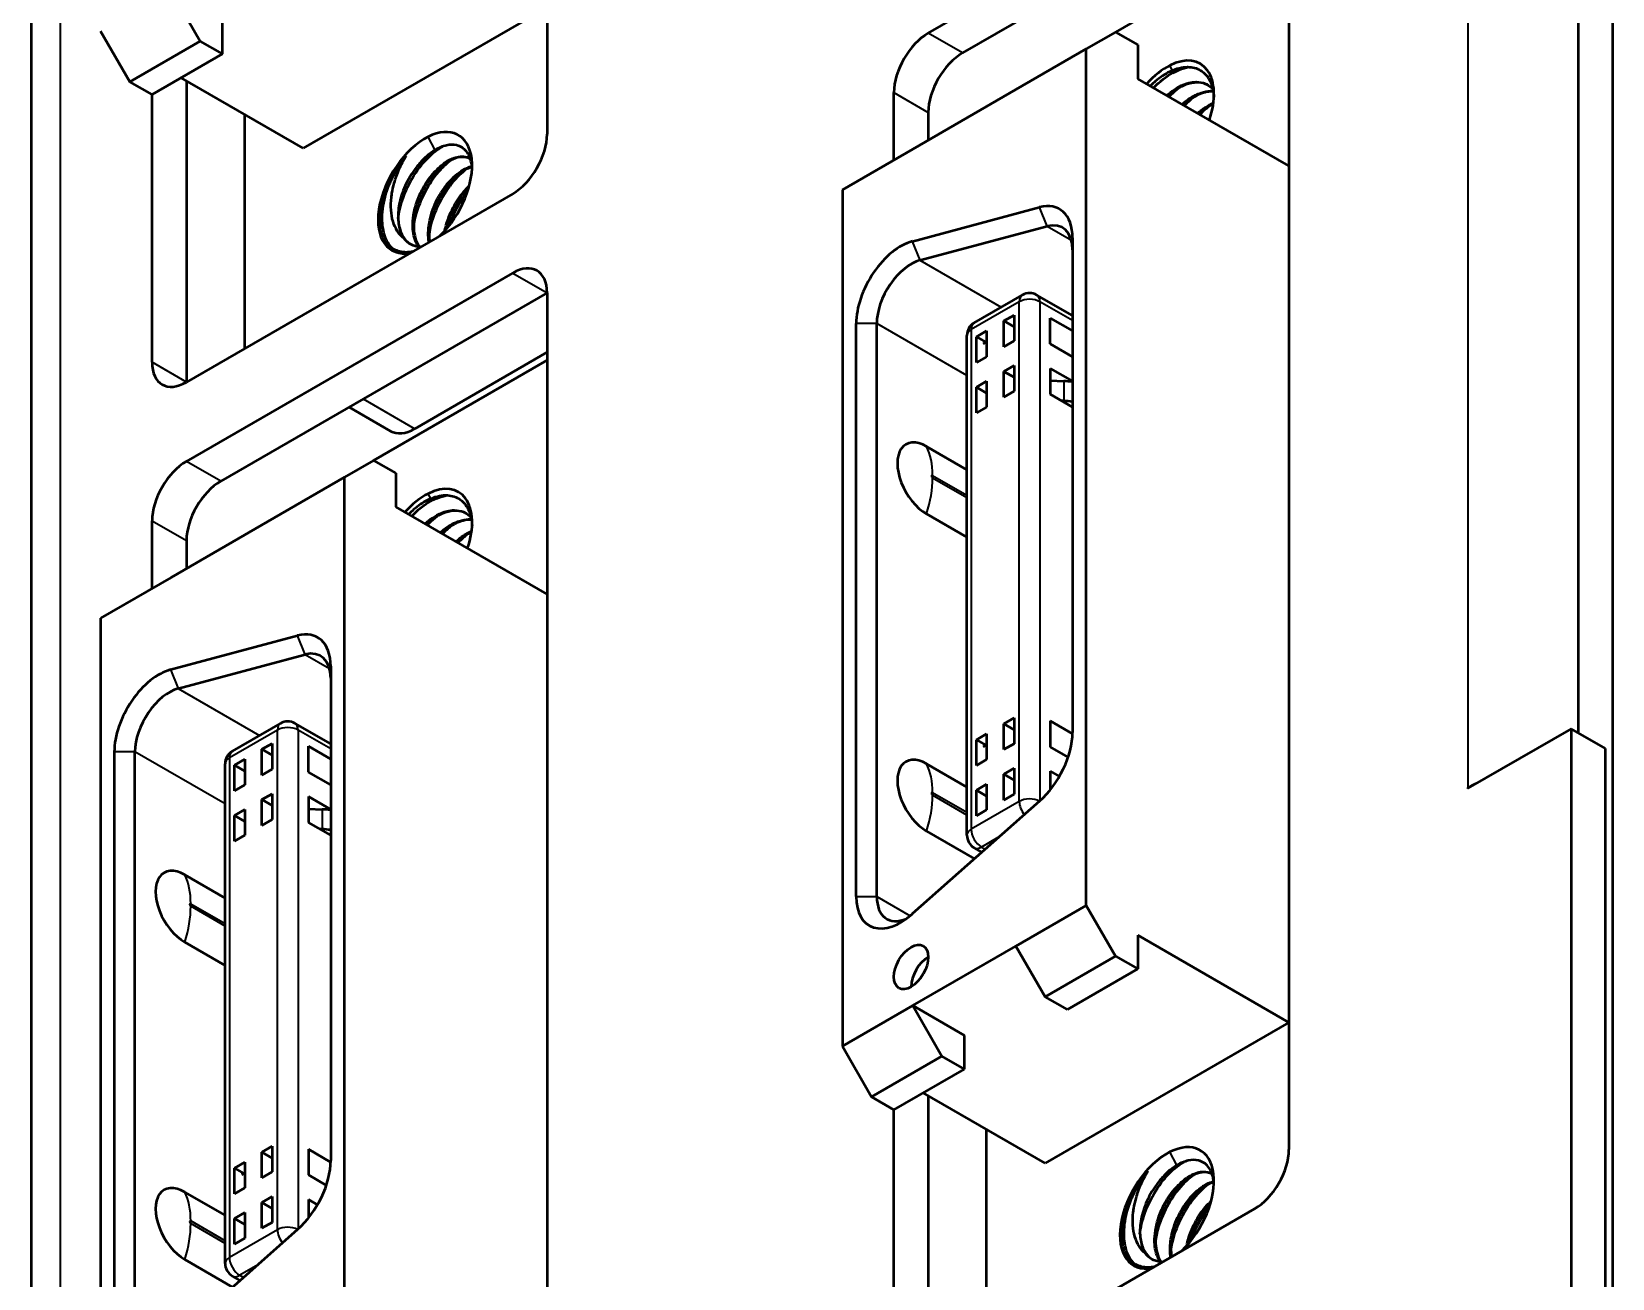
# Model space of a CAD drawing. Header units: millimetres. Extents: x 1391 to 4749, y -272 to 879.
# Drawn here: x 2197.16 to 2229.71, y 668.24 to 693.91 of the extents above; entities that cross this region are included whole.
import ezdxf

# ---------------------------------------------------------------- set-up
doc = ezdxf.new("R2010")
doc.units = ezdxf.units.MM
doc.header["$LTSCALE"] = 3
doc.layers.add('외형선(ISO)', color=7, linetype='Continuous', lineweight=50)
doc.layers.add('좁은 외형선(ISO)', color=7, linetype='Continuous', lineweight=35)

msp = doc.modelspace()

# ---------------------------------------------------------------- linework, layer by layer
at = {"layer": '외형선(ISO)', "color": 0}
for p, q in [((2229.708, 809.71), (2229.708, 664.373)), ((2229.001, 794.768), (2229.001, 679.479)), ((2197.161, 644.451), (2197.161, 793.053)), ((2207.773, 718.254), (2207.773, 691.8)), ((2215.622, 693.882), (2222.34, 697.76)), ((2223.047, 697.352), (2216.329, 693.473)), ((2223.047, 697.352), (2223.047, 670.897)), ((2223.047, 695.964), (2219.476, 693.902)), ((2200.031, 694.759), (2200.632, 693.718)), ((2207.773, 694.412), (2202.753, 691.514)), ((2198.581, 693.923), (2199.182, 692.881)), ((2201.091, 693.453), (2201.091, 694.147)), ((2200.632, 693.718), (2199.182, 692.881)), ((2201.091, 693.453), (2200.632, 693.718)), ((2219.476, 693.902), (2218.875, 693.555)), ((2219.476, 693.902), (2219.936, 693.637)), ((2219.936, 693.637), (2219.936, 692.943)), ((2199.642, 692.616), (2201.091, 693.453)), ((2218.875, 693.555), (2217.425, 692.718)), ((2218.875, 675.919), (2218.875, 693.555)), ((2202.753, 691.514), (2200.243, 692.963)), ((2223.047, 691.146), (2219.936, 692.943)), ((2199.642, 692.616), (2199.182, 692.881)), ((2199.642, 687.105), (2199.642, 692.616)), ((2200.349, 692.902), (2200.349, 686.697)), ((2214.915, 691.269), (2214.915, 692.657)), ((2217.425, 692.718), (2215.304, 691.493)), ((2201.551, 687.391), (2201.551, 692.208)), ((2215.622, 692.249), (2215.622, 691.677)), ((2215.304, 691.493), (2213.854, 690.657)), ((2213.854, 690.657), (2213.854, 673.02)), ((2207.066, 690.575), (2200.349, 686.697)), ((2215.294, 689.594), (2217.911, 690.295)), ((2215.452, 689.203), (2218.068, 689.904)), ((2218.592, 689.663), (2218.592, 679.484)), ((2200.349, 685.064), (2207.066, 688.942)), ((2207.773, 688.534), (2201.056, 684.655)), ((2207.773, 688.534), (2207.773, 662.079)), ((2216.568, 687.916), (2217.558, 688.487)), ((2218.592, 688.064), (2217.858, 688.487)), ((2217.178, 687.954), (2217.39, 688.076)), ((2217.39, 688.076), (2217.39, 687.546)), ((2214.137, 676.102), (2214.137, 687.901)), ((2214.562, 676.102), (2214.562, 687.901)), ((2216.612, 687.627), (2216.824, 687.75)), ((2216.824, 687.75), (2216.824, 687.219)), ((2217.39, 687.831), (2217.178, 687.954)), ((2217.178, 687.423), (2217.178, 687.954)), ((2218.132, 687.484), (2218.132, 688.015)), ((2218.132, 688.015), (2218.592, 687.75)), ((2216.418, 677.368), (2216.418, 687.656)), ((2216.612, 687.097), (2216.612, 687.627)), ((2216.612, 687.627), (2216.807, 687.515)), ((2216.824, 687.525), (2216.754, 687.484)), ((2217.39, 687.546), (2217.178, 687.423)), ((2218.592, 687.219), (2218.132, 687.484)), ((2207.773, 687.146), (2204.202, 685.084)), ((2205.051, 685.737), (2207.773, 687.309)), ((2216.824, 687.219), (2216.612, 687.097)), ((2217.178, 686.917), (2217.39, 687.039)), ((2217.178, 686.386), (2217.178, 686.917)), ((2217.178, 686.917), (2217.39, 686.794)), ((2217.39, 687.039), (2217.39, 686.509)), ((2218.132, 686.978), (2218.132, 686.447)), ((2218.132, 686.978), (2218.592, 686.713)), ((2216.612, 686.59), (2216.824, 686.713)), ((2216.612, 686.06), (2216.612, 686.59)), ((2216.612, 686.59), (2216.824, 686.468)), ((2216.824, 686.713), (2216.824, 686.182)), ((2217.39, 686.509), (2217.178, 686.386)), ((2218.132, 686.729), (2218.414, 686.717)), ((2218.592, 686.182), (2218.132, 686.447)), ((2204.551, 685.688), (2203.697, 686.18)), ((2216.824, 686.182), (2216.612, 686.06)), ((2218.414, 686.309), (2218.369, 686.311)), ((2216.418, 684.89), (2215.587, 685.37)), ((2204.202, 685.084), (2203.601, 684.737)), ((2204.202, 685.084), (2204.662, 684.819)), ((2204.662, 684.819), (2204.662, 684.125)), ((2203.601, 684.737), (2202.152, 683.9)), ((2203.601, 667.101), (2203.601, 684.737)), ((2199.642, 682.451), (2199.642, 683.839)), ((2202.152, 683.9), (2200.031, 682.675)), ((2207.773, 682.328), (2204.662, 684.125)), ((2215.587, 683.982), (2216.418, 683.502)), ((2200.349, 683.431), (2200.349, 682.859)), ((2200.031, 682.675), (2198.581, 681.838)), ((2198.581, 681.838), (2198.581, 664.202)), ((2200.021, 680.776), (2202.637, 681.477)), ((2200.178, 680.385), (2202.795, 681.086)), ((2203.319, 680.845), (2203.319, 670.666)), ((2201.295, 679.098), (2202.285, 679.669)), ((2203.319, 679.245), (2202.585, 679.669)), ((2217.178, 679.658), (2217.39, 679.781)), ((2217.178, 679.128), (2217.178, 679.658)), ((2217.178, 679.658), (2217.39, 679.536)), ((2217.39, 679.781), (2217.39, 679.25)), ((2218.132, 679.72), (2218.132, 679.189)), ((2218.132, 679.72), (2218.592, 679.454)), ((2201.904, 679.136), (2202.117, 679.258)), ((2202.117, 679.258), (2202.117, 678.728)), ((2216.612, 679.332), (2216.824, 679.454)), ((2216.612, 678.801), (2216.612, 679.332)), ((2216.612, 679.332), (2216.807, 679.219)), ((2216.824, 679.454), (2216.824, 678.923)), ((2228.859, 679.56), (2226.731, 678.332)), ((2228.859, 679.56), (2228.859, 664.863)), ((2229.566, 679.152), (2228.859, 679.56)), ((2198.864, 667.284), (2198.864, 679.083)), ((2199.288, 667.284), (2199.288, 679.083)), ((2201.339, 678.809), (2201.551, 678.932)), ((2201.551, 678.932), (2201.551, 678.401)), ((2202.117, 679.013), (2201.904, 679.136)), ((2201.904, 678.605), (2201.904, 679.136)), ((2202.859, 678.666), (2202.859, 679.197)), ((2202.859, 679.197), (2203.319, 678.932)), ((2216.824, 679.23), (2216.754, 679.189)), ((2217.39, 679.25), (2217.178, 679.128)), ((2218.503, 678.975), (2218.132, 679.189)), ((2229.566, 664.455), (2229.566, 679.152)), ((2201.145, 668.55), (2201.145, 678.838)), ((2201.339, 678.278), (2201.339, 678.809)), ((2201.339, 678.809), (2201.551, 678.687)), ((2202.117, 678.728), (2201.904, 678.605)), ((2203.319, 678.401), (2202.859, 678.666)), ((2216.418, 678.358), (2215.587, 678.838)), ((2216.824, 678.923), (2216.612, 678.801)), ((2217.178, 678.621), (2217.39, 678.744)), ((2217.178, 678.091), (2217.178, 678.621)), ((2217.178, 678.621), (2217.39, 678.499)), ((2217.39, 678.744), (2217.39, 678.213)), ((2218.132, 678.683), (2218.132, 678.299)), ((2218.132, 678.683), (2218.321, 678.574)), ((2201.551, 678.401), (2201.339, 678.278)), ((2216.612, 678.295), (2216.824, 678.417)), ((2216.612, 678.295), (2216.824, 678.172)), ((2216.612, 677.764), (2216.612, 678.295)), ((2216.824, 678.417), (2216.824, 677.887)), ((2226.731, 678.34), (2226.738, 678.344)), ((2226.731, 678.332), (2226.731, 678.34)), ((2226.738, 678.336), (2226.731, 678.34)), ((2201.904, 678.099), (2202.117, 678.221)), ((2201.904, 677.568), (2201.904, 678.099)), ((2201.904, 678.099), (2202.117, 677.976)), ((2202.117, 678.221), (2202.117, 677.691)), ((2202.859, 678.16), (2202.859, 677.629)), ((2202.859, 678.16), (2203.319, 677.895)), ((2217.911, 678.065), (2215.294, 675.745)), ((2217.39, 678.213), (2217.178, 678.091)), ((2201.339, 677.772), (2201.551, 677.895)), ((2201.339, 677.241), (2201.339, 677.772)), ((2201.339, 677.772), (2201.551, 677.65)), ((2201.551, 677.895), (2201.551, 677.364)), ((2202.117, 677.691), (2201.904, 677.568)), ((2202.859, 677.91), (2203.141, 677.899)), ((2203.319, 677.364), (2202.859, 677.629)), ((2216.824, 677.887), (2216.612, 677.764)), ((2201.551, 677.364), (2201.339, 677.241)), ((2203.141, 677.491), (2203.096, 677.493)), ((2215.587, 677.45), (2216.574, 676.88)), ((2216.728, 677.016), (2216.568, 677.108)), ((2201.145, 676.072), (2200.313, 676.552)), ((2217.425, 675.082), (2218.875, 675.919)), ((2219.476, 674.878), (2218.875, 675.919)), ((2200.313, 675.163), (2201.145, 674.684)), ((2215.304, 673.857), (2217.425, 675.082)), ((2218.026, 674.041), (2217.425, 675.082)), ((2219.936, 675.306), (2219.936, 674.612)), ((2219.936, 675.306), (2223.047, 673.51)), ((2219.476, 674.878), (2218.026, 674.041)), ((2219.476, 674.878), (2219.936, 674.612)), ((2218.486, 673.775), (2219.936, 674.612)), ((2213.854, 673.02), (2215.304, 673.857)), ((2215.304, 673.857), (2215.905, 672.816)), ((2216.365, 673.245), (2215.304, 673.857)), ((2218.486, 673.775), (2218.026, 674.041)), ((2223.047, 673.51), (2218.026, 670.612)), ((2216.365, 672.551), (2216.365, 673.245)), ((2213.854, 673.02), (2214.456, 671.979)), ((2215.905, 672.816), (2214.456, 671.979)), ((2216.365, 672.551), (2215.905, 672.816)), ((2214.915, 671.714), (2216.365, 672.551)), ((2214.915, 671.714), (2214.456, 671.979)), ((2218.026, 670.612), (2215.516, 672.061)), ((2215.622, 672), (2215.622, 665.794)), ((2214.915, 666.202), (2214.915, 671.714)), ((2216.824, 666.488), (2216.824, 671.306)), ((2201.904, 670.84), (2202.117, 670.963)), ((2201.904, 670.309), (2201.904, 670.84)), ((2201.904, 670.84), (2202.117, 670.718)), ((2202.117, 670.963), (2202.117, 670.432)), ((2202.859, 670.901), (2202.859, 670.371)), ((2202.859, 670.901), (2203.318, 670.636)), ((2201.339, 670.514), (2201.551, 670.636)), ((2201.339, 669.983), (2201.339, 670.514)), ((2201.339, 670.514), (2201.533, 670.401)), ((2201.551, 670.636), (2201.551, 670.105)), ((2201.551, 670.411), (2201.48, 670.371)), ((2202.117, 670.432), (2201.904, 670.309)), ((2203.229, 670.157), (2202.859, 670.371)), ((2201.145, 669.54), (2200.313, 670.02)), ((2201.551, 670.105), (2201.339, 669.983)), ((2201.904, 669.803), (2202.117, 669.926)), ((2202.117, 669.926), (2202.117, 669.395)), ((2202.859, 669.864), (2202.859, 669.481)), ((2202.859, 669.864), (2203.047, 669.756)), ((2201.339, 669.477), (2201.551, 669.599)), ((2201.551, 669.599), (2201.551, 669.068)), ((2201.904, 669.272), (2201.904, 669.803)), ((2201.904, 669.803), (2202.117, 669.681)), ((2222.34, 669.673), (2215.622, 665.794)), ((2202.637, 669.247), (2200.021, 666.927)), ((2201.339, 669.477), (2201.551, 669.354)), ((2201.339, 668.946), (2201.339, 669.477)), ((2202.117, 669.395), (2201.904, 669.272)), ((2201.551, 669.068), (2201.339, 668.946)), ((2200.313, 668.632), (2201.3, 668.062)), ((2201.454, 668.198), (2201.295, 668.29))]:
    msp.add_line(p, q, dxfattribs=at)
for centre, start, end in [((2217.708, 688.227), 60, 120), ((2216.718, 687.656), 120, 180), ((2202.435, 679.409), 60, 120), ((2201.445, 678.838), 120, 180), ((2216.718, 677.368), 180, 240), ((2201.445, 668.55), 180, 240)]:
    msp.add_arc(centre, 0.3, start, end, dxfattribs=at)
for centre, major_axis, start_param, end_param in [((2215.622, 693.065), (-0.5, -0.866), 3.926991, 5.497787), ((2216.329, 692.657), (0.5, 0.866), 0.785398, 2.356194), ((2220.537, 692.065), (0.684, 1.186), 5.054773, 7.005752), ((2220.537, 692.065), (0.684, 1.186), 0.722566, 1.228412), ((2205.263, 690.595), (0.684, 1.186), 4.245835, 7.005752), ((2205.263, 690.595), (0.685, 1.186), 0.722566, 3.608146), ((2207.066, 691.391), (0.5, 0.866), 3.926991, 5.497787), ((2217.673, 689.133), (0.65, 1.126), 5.497787, 6.806784), ((2205.475, 690.473), (-0.534, -0.926), 5.67221, 6.024414), ((2217.885, 689.01), (0.5, 0.866), 5.497787, 6.806784), ((2205.475, 690.473), (-0.535, -0.926), 6.024554, 6.024757), ((2215.057, 688.432), (0.65, 1.126), 0.523599, 2.356194), ((2207.066, 688.125), (0.5, 0.866), 5.497787, 7.068583), ((2215.269, 688.309), (0.5, 0.866), 0.523599, 2.356194), ((2200.349, 687.513), (-0.5, -0.866), 5.497787, 7.068583), ((2218.345, 686.141), (1, 0), 1.32071, 1.501087), ((2218.345, 685.733), (-1, 0), 4.462303, 4.642679), ((2205.051, 686.554), (-0.5, -0.866), 0, 0.785398), ((2215.587, 684.676), (-0.425, 0.736), 5.497786, 8.63938), ((2200.349, 684.247), (-0.5, -0.866), 3.926991, 5.497787), ((2201.056, 683.839), (0.5, 0.866), 0.785398, 2.356194), ((2205.263, 683.247), (0.684, 1.186), 5.054773, 7.005752), ((2205.263, 683.247), (0.684, 1.186), 0.722566, 1.228412), ((2202.399, 680.314), (0.65, 1.126), 5.497787, 6.806784), ((2202.611, 680.192), (0.5, 0.866), 5.497787, 6.806784), ((2199.783, 679.613), (0.65, 1.126), 0.523599, 2.356194), ((2199.995, 679.491), (0.5, 0.866), 0.523599, 2.356194), ((2217.673, 678.953), (-0.65, -1.126), 1.047198, 2.356194), ((2215.587, 678.144), (-0.425, 0.736), 5.497786, 8.63938), ((2228.152, 677.527), (-2, 0), 5.397745, 5.497787), ((2203.071, 677.323), (1, 0), 1.32071, 1.501087), ((2203.071, 676.915), (-1, 0), 4.462303, 4.642679), ((2200.313, 675.858), (-0.425, 0.736), 5.497786, 8.63938), ((2215.057, 676.633), (-0.65, -1.126), 5.497787, 7.330383), ((2215.269, 676.511), (-0.5, -0.866), 5.497787, 6.927988), ((2215.622, 674.449), (-0.25, -0.433), 3.926991, 5.497787), ((2220.537, 669.693), (0.685, 1.186), 0.722566, 3.608146), ((2220.537, 669.693), (0.684, 1.186), 4.245835, 7.005752), ((2222.34, 670.489), (0.5, 0.866), 3.926991, 5.497787), ((2202.399, 670.135), (-0.65, -1.126), 1.047198, 2.356194), ((2200.313, 669.326), (-0.425, 0.736), 5.497786, 8.63938), ((2220.749, 669.57), (-0.534, -0.926), 5.67221, 6.024414), ((2220.749, 669.57), (-0.534, -0.926), 6.024554, 6.024757)]:
    msp.add_ellipse(centre, major_axis=major_axis, ratio=0.57735, start_param=start_param, end_param=end_param, dxfattribs=at)
msp.add_ellipse((2215.269, 674.653), major_axis=(-0.25, -0.433), ratio=0.57735, dxfattribs=at)
for points, knots in [([(2220.592, 693.087), (2220.493, 693.037), (2220.395, 692.97), (2220.264, 692.859), (2220.229, 692.827), (2220.195, 692.793)], [0.00000463, 0.00000463, 0.00000463, 0.00000463, 0.04054907, 0.04054907, 0.0556116, 0.0556116, 0.0556116, 0.0556116]), ([(2220.26, 692.755), (2220.306, 692.803), (2220.354, 692.847), (2220.547, 693.01), (2220.68, 693.082), (2220.856, 693.153), (2220.923, 693.172), (2220.989, 693.184)], [-1.41963802, -1.41963802, -1.41963802, -1.41963802, -1.40521207, -1.40521207, -1.36223074, -1.36223074, -1.33518194, -1.33518194, -1.33518194, -1.33518194]), ([(2220.592, 693.087), (2220.601, 693.092), (2220.61, 693.096), (2220.63, 693.105), (2220.641, 693.11), (2220.651, 693.115)], [-0.008112216, -0.008112216, -0.008112216, -0.008112216, -0.00435273, -0.00435273, -0.000000528, -0.000000528, -0.000000528, -0.000000528]), ([(2220.651, 693.115), (2220.779, 693.17), (2220.896, 693.189), (2221.094, 693.178), (2221.183, 693.149), (2221.347, 693.033), (2221.404, 692.945), (2221.476, 692.772), (2221.498, 692.672), (2221.503, 692.561)], [-0.3411007, -0.3411007, -0.3411007, -0.3411007, -0.3069158, -0.3069158, -0.2734053, -0.2734053, -0.2332699, -0.2332699, -0.1929574, -0.1929574, -0.1929574, -0.1929574]), ([(2220.531, 692.599), (2220.556, 692.621), (2220.582, 692.641), (2220.664, 692.705), (2220.721, 692.742), (2220.85, 692.812), (2220.921, 692.84), (2221.04, 692.869), (2221.088, 692.875), (2221.203, 692.876), (2221.267, 692.864), (2221.371, 692.821), (2221.413, 692.794), (2221.461, 692.75), (2221.471, 692.74), (2221.481, 692.73)], [0.0754366, 0.0754366, 0.0754366, 0.0754366, 0.0859219, 0.0859219, 0.1090576, 0.1090576, 0.1374293, 0.1374293, 0.1576978, 0.1576978, 0.1871767, 0.1871767, 0.2110638, 0.2110638, 0.2177129, 0.2177129, 0.2177129, 0.2177129]), ([(2221.385, 692.809), (2221.354, 692.826), (2221.321, 692.839), (2221.226, 692.864), (2221.162, 692.868), (2221.022, 692.853), (2220.946, 692.831), (2220.791, 692.763), (2220.712, 692.716), (2220.606, 692.636), (2220.577, 692.613), (2220.55, 692.588)], [0.0804132, 0.0804132, 0.0804132, 0.0804132, 0.0972251, 0.0972251, 0.1257528, 0.1257528, 0.1564545, 0.1564545, 0.187802, 0.187802, 0.1995583, 0.1995583, 0.1995583, 0.1995583]), ([(2220.579, 692.571), (2220.594, 692.586), (2220.609, 692.601), (2220.673, 692.664), (2220.727, 692.711), (2220.784, 692.755)], [-0.64085808, -0.64085808, -0.64085808, -0.64085808, -0.63484309, -0.63484309, -0.61538106, -0.61538106, -0.61538106, -0.61538106]), ([(2221.12, 692.601), (2221.089, 692.585), (2221.058, 692.568), (2220.967, 692.51), (2220.907, 692.466), (2220.849, 692.415)], [-0.1733075, -0.1733075, -0.1733075, -0.1733075, -0.16094263, -0.16094263, -0.13673091, -0.13673091, -0.13673091, -0.13673091]), ([(2221.12, 692.601), (2221.16, 692.621), (2221.199, 692.638), (2221.305, 692.675), (2221.37, 692.688), (2221.451, 692.692), (2221.47, 692.692), (2221.489, 692.691)], [0.00000936, 0.00000936, 0.00000936, 0.00000936, 0.01594757, 0.01594757, 0.04273414, 0.04273414, 0.05093776, 0.05093776, 0.05093776, 0.05093776]), ([(2221.49, 692.68), (2221.47, 692.681), (2221.45, 692.68), (2221.383, 692.675), (2221.335, 692.666), (2221.238, 692.636), (2221.188, 692.616), (2221.138, 692.591)], [0.11453439, 0.11453439, 0.11453439, 0.11453439, 0.12339075, 0.12339075, 0.14298835, 0.14298835, 0.16293936, 0.16293936, 0.16293936, 0.16293936]), ([(2220.868, 692.405), (2220.878, 692.414), (2220.889, 692.423), (2220.977, 692.497), (2221.057, 692.55), (2221.138, 692.591)], [-0.03660113, -0.03660113, -0.03660113, -0.03660113, -0.03206384, -0.03206384, -0.0000085, -0.0000085, -0.0000085, -0.0000085]), ([(2221.168, 692.231), (2221.179, 692.241), (2221.19, 692.25), (2221.278, 692.323), (2221.357, 692.377), (2221.438, 692.417)], [0.08833595, 0.08833595, 0.08833595, 0.08833595, 0.09287417, 0.09287417, 0.12492362, 0.12492362, 0.12492362, 0.12492362]), ([(2221.456, 692.407), (2221.371, 692.364), (2221.287, 692.307), (2221.199, 692.232), (2221.192, 692.227), (2221.186, 692.221)], [0.00001872, 0.00001872, 0.00001872, 0.00001872, 0.03384926, 0.03384926, 0.0366197, 0.0366197, 0.0366197, 0.0366197]), ([(2204.846, 691.321), (2204.749, 691.205), (2204.659, 691.075), (2204.508, 690.807), (2204.452, 690.68), (2204.361, 690.396), (2204.334, 690.242), (2204.322, 689.979), (2204.331, 689.866), (2204.356, 689.768)], [-0.1802539, -0.1802539, -0.1802539, -0.1802539, -0.1362417, -0.1362417, -0.0941527, -0.0941527, -0.0431425, -0.0431425, -0.0000575, -0.0000575, -0.0000575, -0.0000575]), ([(2204.577, 689.46), (2204.558, 689.48), (2204.541, 689.5), (2204.452, 689.623), (2204.415, 689.743), (2204.373, 690), (2204.375, 690.158), (2204.427, 690.492), (2204.476, 690.65), (2204.584, 690.902), (2204.634, 690.999), (2204.745, 691.183), (2204.806, 691.27), (2204.871, 691.35)], [-0.2121895, -0.2121895, -0.2121895, -0.2121895, -0.2033222, -0.2033222, -0.163161, -0.163161, -0.1148826, -0.1148826, -0.0652414, -0.0652414, -0.0326543, -0.0326543, -0.0002802, -0.0002802, -0.0002802, -0.0002802]), ([(2204.822, 689.657), (2204.8, 689.674), (2204.779, 689.693), (2204.76, 689.714), (2204.735, 689.741), (2204.711, 689.771), (2204.69, 689.804), (2204.653, 689.862), (2204.624, 689.929), (2204.602, 690.002), (2204.581, 690.076), (2204.567, 690.155), (2204.562, 690.239), (2204.556, 690.324), (2204.559, 690.413), (2204.57, 690.506), (2204.573, 690.531), (2204.576, 690.557), (2204.58, 690.583), (2204.592, 690.651), (2204.607, 690.722), (2204.626, 690.792), (2204.653, 690.888), (2204.687, 690.984), (2204.728, 691.078), (2204.769, 691.172), (2204.817, 691.264), (2204.871, 691.35)], [0.0000023, 0.0000023, 0.0000023, 0.0000023, 0.0620137, 0.0620137, 0.0620137, 0.1428571, 0.1428571, 0.1428571, 0.2857143, 0.2857143, 0.2857143, 0.4285714, 0.4285714, 0.4285714, 0.5714286, 0.5714286, 0.5714286, 0.6103082, 0.6103082, 0.6103082, 0.7142857, 0.7142857, 0.7142857, 0.8571429, 0.8571429, 0.8571429, 0.9991428, 0.9991428, 0.9991428, 0.9991428]), ([(2205.42, 691.442), (2205.362, 691.404), (2205.305, 691.358), (2205.189, 691.248), (2205.131, 691.183), (2204.99, 690.998), (2204.913, 690.869), (2204.823, 690.671), (2204.798, 690.607), (2204.739, 690.421), (2204.716, 690.299), (2204.702, 690.079), (2204.709, 689.979), (2204.731, 689.892)], [-0.1930619, -0.1930619, -0.1930619, -0.1930619, -0.1679086, -0.1679086, -0.1405681, -0.1405681, -0.0961458, -0.0961458, -0.0755457, -0.0755457, -0.0363253, -0.0363253, -0.0000318, -0.0000318, -0.0000318, -0.0000318]), ([(2204.707, 690.061), (2204.715, 690.125), (2204.726, 690.191), (2204.776, 690.409), (2204.831, 690.563), (2204.981, 690.873), (2205.078, 691.03), (2205.286, 691.287), (2205.396, 691.395), (2205.553, 691.505), (2205.585, 691.526), (2205.618, 691.545)], [-0.8634311, -0.8634311, -0.8634311, -0.8634311, -0.8413233, -0.8413233, -0.7908052, -0.7908052, -0.7344104, -0.7344104, -0.6834224, -0.6834224, -0.6700664, -0.6700664, -0.6700664, -0.6700664]), ([(2205.469, 691.473), (2205.46, 691.468), (2205.452, 691.463), (2205.435, 691.453), (2205.427, 691.447), (2205.42, 691.442)], [-0.007244005, -0.007244005, -0.007244005, -0.007244005, -0.003482443, -0.003482443, -0.000016156, -0.000016156, -0.000016156, -0.000016156]), ([(2206.23, 691.089), (2206.228, 691.114), (2206.226, 691.137), (2206.206, 691.282), (2206.166, 691.374), (2206.061, 691.507), (2205.992, 691.552), (2205.847, 691.587), (2205.776, 691.586), (2205.626, 691.552), (2205.547, 691.52), (2205.469, 691.473)], [-0.1671299, -0.1671299, -0.1671299, -0.1671299, -0.1587316, -0.1587316, -0.1143945, -0.1143945, -0.0705903, -0.0705903, -0.0350836, -0.0350836, -0.0003014, -0.0003014, -0.0003014, -0.0003014]), ([(2205.727, 691.249), (2205.76, 691.269), (2205.794, 691.286), (2205.87, 691.317), (2205.912, 691.329), (2206.001, 691.343), (2206.046, 691.342), (2206.126, 691.326), (2206.161, 691.313), (2206.192, 691.293)], [-0.33756009, -0.33756009, -0.33756009, -0.33756009, -0.32221157, -0.32221157, -0.30209181, -0.30209181, -0.27850738, -0.27850738, -0.25714313, -0.25714313, -0.25714313, -0.25714313]), ([(2206.191, 691.294), (2206.165, 691.308), (2206.136, 691.318), (2206.054, 691.333), (2205.997, 691.332), (2205.876, 691.304), (2205.811, 691.277), (2205.746, 691.238)], [-0.07604704, -0.07604704, -0.07604704, -0.07604704, -0.05889784, -0.05889784, -0.02994985, -0.02994985, -0.000001, -0.000001, -0.000001, -0.000001]), ([(2205.133, 689.483), (2205.118, 689.503), (2205.105, 689.525), (2205.067, 689.596), (2205.047, 689.65), (2205.019, 689.766), (2205.011, 689.828), (2205.007, 689.969), (2205.012, 690.05), (2205.033, 690.178), (2205.042, 690.223), (2205.067, 690.319), (2205.082, 690.369), (2205.131, 690.512), (2205.172, 690.603), (2205.252, 690.748), (2205.287, 690.805), (2205.371, 690.924), (2205.42, 690.984), (2205.512, 691.081), (2205.554, 691.121), (2205.626, 691.181), (2205.656, 691.204), (2205.686, 691.224)], [-0.223132, -0.223132, -0.223132, -0.223132, -0.2119371, -0.2119371, -0.1884377, -0.1884377, -0.16565, -0.16565, -0.1386469, -0.1386469, -0.1239517, -0.1239517, -0.1079914, -0.1079914, -0.0782642, -0.0782642, -0.0579725, -0.0579725, -0.0335321, -0.0335321, -0.0138665, -0.0138665, -0.0000527, -0.0000527, -0.0000527, -0.0000527]), ([(2205.027, 689.897), (2205.039, 689.99), (2205.06, 690.089), (2205.142, 690.361), (2205.215, 690.53), (2205.378, 690.815), (2205.472, 690.953), (2205.656, 691.149), (2205.723, 691.211), (2205.792, 691.263)], [-1.5979072, -1.5979072, -1.5979072, -1.5979072, -1.567764, -1.567764, -1.5194856, -1.5194856, -1.4793244, -1.4793244, -1.4575472, -1.4575472, -1.4575472, -1.4575472]), ([(2205.706, 691.213), (2205.646, 691.173), (2205.587, 691.125), (2205.476, 691.016), (2205.424, 690.957), (2205.325, 690.825), (2205.278, 690.752), (2205.193, 690.594), (2205.154, 690.509), (2205.091, 690.335), (2205.067, 690.247), (2205.035, 690.078), (2205.027, 689.997), (2205.027, 689.848), (2205.034, 689.779), (2205.062, 689.65), (2205.083, 689.589), (2205.111, 689.536)], [-0.2122491, -0.2122491, -0.2122491, -0.2122491, -0.1852303, -0.1852303, -0.1598343, -0.1598343, -0.1336689, -0.1336689, -0.1057247, -0.1057247, -0.0777633, -0.0777633, -0.050926, -0.050926, -0.0261301, -0.0261301, -0.0000369, -0.0000369, -0.0000369, -0.0000369]), ([(2205.34, 689.578), (2205.335, 689.609), (2205.332, 689.64), (2205.325, 689.737), (2205.327, 689.804), (2205.339, 689.924), (2205.347, 689.975), (2205.374, 690.101), (2205.395, 690.176), (2205.446, 690.317), (2205.474, 690.383), (2205.541, 690.516), (2205.58, 690.582), (2205.653, 690.69), (2205.686, 690.734), (2205.762, 690.826), (2205.805, 690.874), (2205.901, 690.964), (2205.952, 691.006), (2206.004, 691.04)], [-0.1815952, -0.1815952, -0.1815952, -0.1815952, -0.170004, -0.170004, -0.1468908, -0.1468908, -0.1303057, -0.1303057, -0.1065561, -0.1065561, -0.0849406, -0.0849406, -0.0618645, -0.0618645, -0.0448953, -0.0448953, -0.0238246, -0.0238246, -0.0000667, -0.0000667, -0.0000667, -0.0000667]), ([(2206.023, 691.029), (2205.978, 690.999), (2205.933, 690.964), (2205.844, 690.884), (2205.801, 690.839), (2205.677, 690.695), (2205.603, 690.584), (2205.508, 690.403), (2205.479, 690.339), (2205.405, 690.15), (2205.372, 690.022), (2205.348, 689.835), (2205.344, 689.772), (2205.346, 689.669), (2205.35, 689.627), (2205.356, 689.587)], [-0.3305341, -0.3305341, -0.3305341, -0.3305341, -0.3098211, -0.3098211, -0.2893068, -0.2893068, -0.2488222, -0.2488222, -0.2278833, -0.2278833, -0.1874045, -0.1874045, -0.1664565, -0.1664565, -0.1513299, -0.1513299, -0.1513299, -0.1513299]), ([(2205.345, 689.711), (2205.358, 689.813), (2205.385, 689.95), (2205.498, 690.273), (2205.575, 690.432), (2205.761, 690.73), (2205.867, 690.859), (2206.013, 691), (2206.055, 691.038), (2206.104, 691.077)], [-0.4285501, -0.4285501, -0.4285501, -0.4285501, -0.3984217, -0.3984217, -0.368419, -0.368419, -0.3370369, -0.3370369, -0.3278383, -0.3278383, -0.3278383, -0.3278383]), ([(2205.686, 691.224), (2205.693, 691.228), (2205.7, 691.232), (2205.713, 691.241), (2205.72, 691.245), (2205.727, 691.249)], [-0.006752783, -0.006752783, -0.006752783, -0.006752783, -0.003688664, -0.003688664, -0.000621289, -0.000621289, -0.000621289, -0.000621289]), ([(2205.746, 691.238), (2205.739, 691.234), (2205.732, 691.23), (2205.719, 691.222), (2205.712, 691.217), (2205.706, 691.213)], [-0.006162923, -0.006162923, -0.006162923, -0.006162923, -0.003096779, -0.003096779, -0.000031142, -0.000031142, -0.000031142, -0.000031142]), ([(2206.004, 691.04), (2206.011, 691.044), (2206.018, 691.049), (2206.031, 691.057), (2206.038, 691.061), (2206.044, 691.065)], [-0.006753531, -0.006753531, -0.006753531, -0.006753531, -0.003732087, -0.003732087, -0.000709909, -0.000709909, -0.000709909, -0.000709909]), ([(2206.064, 691.055), (2206.057, 691.051), (2206.05, 691.046), (2206.037, 691.038), (2206.03, 691.034), (2206.023, 691.029)], [-0.006157377, -0.006157377, -0.006157377, -0.006157377, -0.0030818, -0.0030818, -0.000002392, -0.000002392, -0.000002392, -0.000002392]), ([(2206.044, 691.065), (2206.09, 691.092), (2206.135, 691.113), (2206.195, 691.133), (2206.21, 691.138), (2206.225, 691.142)], [-0.33097826, -0.33097826, -0.33097826, -0.33097826, -0.31021925, -0.31021925, -0.30296794, -0.30296794, -0.30296794, -0.30296794]), ([(2205.671, 689.818), (2205.69, 689.912), (2205.718, 690.007), (2205.779, 690.166), (2205.808, 690.23), (2205.903, 690.411), (2205.978, 690.521), (2206.096, 690.66), (2206.134, 690.699), (2206.172, 690.735)], [-0.1331271, -0.1331271, -0.1331271, -0.1331271, -0.102663, -0.102663, -0.0817191, -0.0817191, -0.0412315, -0.0412315, -0.0232168, -0.0232168, -0.0232168, -0.0232168]), ([(2206.161, 690.697), (2206.112, 690.648), (2206.064, 690.593), (2205.939, 690.429), (2205.869, 690.312), (2205.77, 690.092), (2205.735, 689.995), (2205.705, 689.88), (2205.701, 689.864), (2205.698, 689.848)], [-0.3027666, -0.3027666, -0.3027666, -0.3027666, -0.279342, -0.279342, -0.2383008, -0.2383008, -0.2069774, -0.2069774, -0.2017188, -0.2017188, -0.2017188, -0.2017188]), ([(2205.757, 689.918), (2205.766, 689.945), (2205.776, 689.973), (2205.849, 690.161), (2205.931, 690.317), (2206.06, 690.509), (2206.096, 690.557), (2206.131, 690.601)], [-1.16829923, -1.16829923, -1.16829923, -1.16829923, -1.16184234, -1.16184234, -1.12549201, -1.12549201, -1.11207579, -1.11207579, -1.11207579, -1.11207579]), ([(2204.356, 689.768), (2204.388, 689.673), (2204.436, 689.592), (2204.554, 689.468), (2204.623, 689.425), (2204.787, 689.373), (2204.882, 689.367), (2204.992, 689.385), (2205.002, 689.387), (2205.012, 689.389)], [-0.165231, -0.165231, -0.165231, -0.165231, -0.1225681, -0.1225681, -0.0819482, -0.0819482, -0.0387714, -0.0387714, -0.0343841, -0.0343841, -0.0343841, -0.0343841]), ([(2204.731, 689.892), (2204.741, 689.848), (2204.754, 689.807), (2204.787, 689.727), (2204.808, 689.69), (2204.869, 689.606), (2204.913, 689.565), (2204.963, 689.535)], [-0.14315228, -0.14315228, -0.14315228, -0.14315228, -0.12584938, -0.12584938, -0.10720009, -0.10720009, -0.07937378, -0.07937378, -0.07937378, -0.07937378]), ([(2205.17, 689.48), (2205.147, 689.481), (2205.124, 689.483), (2205.072, 689.492), (2205.044, 689.5), (2204.939, 689.539), (2204.874, 689.589), (2204.822, 689.657)], [-0.06289299, -0.06289299, -0.06289299, -0.06289299, -0.05267108, -0.05267108, -0.03889441, -0.03889441, -0.00001273, -0.00001273, -0.00001273, -0.00001273]), ([(2205.318, 684.269), (2205.22, 684.219), (2205.121, 684.152), (2204.991, 684.04), (2204.956, 684.008), (2204.922, 683.975)], [0.00000463, 0.00000463, 0.00000463, 0.00000463, 0.04054907, 0.04054907, 0.0556116, 0.0556116, 0.0556116, 0.0556116]), ([(2204.987, 683.937), (2205.033, 683.984), (2205.08, 684.029), (2205.274, 684.192), (2205.407, 684.264), (2205.582, 684.335), (2205.65, 684.354), (2205.715, 684.366)], [-1.41963802, -1.41963802, -1.41963802, -1.41963802, -1.40521207, -1.40521207, -1.36223074, -1.36223074, -1.33518194, -1.33518194, -1.33518194, -1.33518194]), ([(2205.318, 684.269), (2205.328, 684.273), (2205.337, 684.278), (2205.356, 684.287), (2205.367, 684.292), (2205.378, 684.296)], [-0.008112216, -0.008112216, -0.008112216, -0.008112216, -0.00435273, -0.00435273, -0.000000528, -0.000000528, -0.000000528, -0.000000528]), ([(2205.378, 684.296), (2205.506, 684.351), (2205.622, 684.371), (2205.821, 684.36), (2205.91, 684.331), (2206.074, 684.215), (2206.131, 684.127), (2206.203, 683.954), (2206.224, 683.853), (2206.23, 683.743)], [-0.3411007, -0.3411007, -0.3411007, -0.3411007, -0.3069158, -0.3069158, -0.2734053, -0.2734053, -0.2332699, -0.2332699, -0.1929574, -0.1929574, -0.1929574, -0.1929574]), ([(2205.258, 683.781), (2205.283, 683.802), (2205.308, 683.823), (2205.39, 683.886), (2205.448, 683.924), (2205.576, 683.994), (2205.647, 684.022), (2205.766, 684.05), (2205.815, 684.057), (2205.929, 684.057), (2205.993, 684.046), (2206.098, 684.003), (2206.14, 683.976), (2206.188, 683.932), (2206.198, 683.922), (2206.207, 683.911)], [0.0754366, 0.0754366, 0.0754366, 0.0754366, 0.0859219, 0.0859219, 0.1090576, 0.1090576, 0.1374293, 0.1374293, 0.1576978, 0.1576978, 0.1871767, 0.1871767, 0.2110638, 0.2110638, 0.2177129, 0.2177129, 0.2177129, 0.2177129]), ([(2206.111, 683.991), (2206.08, 684.008), (2206.047, 684.021), (2205.953, 684.046), (2205.888, 684.05), (2205.748, 684.034), (2205.672, 684.013), (2205.517, 683.945), (2205.438, 683.898), (2205.332, 683.818), (2205.304, 683.795), (2205.276, 683.77)], [0.0804132, 0.0804132, 0.0804132, 0.0804132, 0.0972251, 0.0972251, 0.1257528, 0.1257528, 0.1564545, 0.1564545, 0.187802, 0.187802, 0.1995583, 0.1995583, 0.1995583, 0.1995583]), ([(2205.306, 683.753), (2205.321, 683.768), (2205.336, 683.783), (2205.4, 683.845), (2205.453, 683.893), (2205.511, 683.937)], [-0.64085808, -0.64085808, -0.64085808, -0.64085808, -0.63484309, -0.63484309, -0.61538106, -0.61538106, -0.61538106, -0.61538106]), ([(2205.846, 683.783), (2205.886, 683.803), (2205.926, 683.82), (2206.032, 683.857), (2206.096, 683.87), (2206.178, 683.874), (2206.197, 683.874), (2206.215, 683.873)], [0.00000936, 0.00000936, 0.00000936, 0.00000936, 0.01594757, 0.01594757, 0.04273414, 0.04273414, 0.05093776, 0.05093776, 0.05093776, 0.05093776]), ([(2206.217, 683.862), (2206.197, 683.863), (2206.176, 683.862), (2206.109, 683.857), (2206.062, 683.847), (2205.964, 683.818), (2205.914, 683.798), (2205.864, 683.773)], [0.11453439, 0.11453439, 0.11453439, 0.11453439, 0.12339075, 0.12339075, 0.14298835, 0.14298835, 0.16293936, 0.16293936, 0.16293936, 0.16293936]), ([(2205.846, 683.783), (2205.815, 683.767), (2205.784, 683.75), (2205.693, 683.692), (2205.633, 683.648), (2205.576, 683.597)], [-0.1733075, -0.1733075, -0.1733075, -0.1733075, -0.16094263, -0.16094263, -0.13673091, -0.13673091, -0.13673091, -0.13673091]), ([(2205.594, 683.586), (2205.605, 683.596), (2205.616, 683.605), (2205.704, 683.679), (2205.784, 683.732), (2205.864, 683.773)], [-0.03660113, -0.03660113, -0.03660113, -0.03660113, -0.03206384, -0.03206384, -0.0000085, -0.0000085, -0.0000085, -0.0000085]), ([(2205.894, 683.413), (2205.905, 683.423), (2205.916, 683.432), (2206.004, 683.505), (2206.084, 683.559), (2206.164, 683.599)], [0.08833595, 0.08833595, 0.08833595, 0.08833595, 0.09287417, 0.09287417, 0.12492362, 0.12492362, 0.12492362, 0.12492362]), ([(2206.182, 683.589), (2206.098, 683.546), (2206.013, 683.489), (2205.926, 683.414), (2205.919, 683.409), (2205.912, 683.403)], [0.00001872, 0.00001872, 0.00001872, 0.00001872, 0.03384926, 0.03384926, 0.0366197, 0.0366197, 0.0366197, 0.0366197]), ([(2220.693, 670.54), (2220.635, 670.501), (2220.578, 670.456), (2220.462, 670.346), (2220.405, 670.281), (2220.263, 670.096), (2220.186, 669.967), (2220.097, 669.769), (2220.072, 669.705), (2220.012, 669.519), (2219.989, 669.397), (2219.976, 669.176), (2219.983, 669.077), (2220.004, 668.989)], [-0.1930619, -0.1930619, -0.1930619, -0.1930619, -0.1679086, -0.1679086, -0.1405681, -0.1405681, -0.0961458, -0.0961458, -0.0755457, -0.0755457, -0.0363253, -0.0363253, -0.0000318, -0.0000318, -0.0000318, -0.0000318]), ([(2219.981, 669.159), (2219.988, 669.223), (2219.999, 669.289), (2220.049, 669.506), (2220.105, 669.66), (2220.254, 669.971), (2220.352, 670.127), (2220.559, 670.385), (2220.669, 670.492), (2220.826, 670.603), (2220.859, 670.624), (2220.891, 670.643)], [-0.8634311, -0.8634311, -0.8634311, -0.8634311, -0.8413233, -0.8413233, -0.7908052, -0.7908052, -0.7344104, -0.7344104, -0.6834224, -0.6834224, -0.6700664, -0.6700664, -0.6700664, -0.6700664]), ([(2220.742, 670.571), (2220.734, 670.566), (2220.725, 670.561), (2220.709, 670.55), (2220.701, 670.545), (2220.693, 670.54)], [-0.007244005, -0.007244005, -0.007244005, -0.007244005, -0.003482443, -0.003482443, -0.000016156, -0.000016156, -0.000016156, -0.000016156]), ([(2221.503, 670.187), (2221.502, 670.211), (2221.499, 670.235), (2221.48, 670.38), (2221.44, 670.472), (2221.334, 670.605), (2221.266, 670.649), (2221.121, 670.685), (2221.049, 670.684), (2220.899, 670.65), (2220.821, 670.618), (2220.742, 670.571)], [-0.1671299, -0.1671299, -0.1671299, -0.1671299, -0.1587316, -0.1587316, -0.1143945, -0.1143945, -0.0705903, -0.0705903, -0.0350836, -0.0350836, -0.0003014, -0.0003014, -0.0003014, -0.0003014]), ([(2220.12, 670.419), (2220.023, 670.302), (2219.932, 670.172), (2219.781, 669.905), (2219.725, 669.778), (2219.635, 669.494), (2219.608, 669.339), (2219.596, 669.076), (2219.605, 668.964), (2219.629, 668.866)], [-0.1802539, -0.1802539, -0.1802539, -0.1802539, -0.1362417, -0.1362417, -0.0941527, -0.0941527, -0.0431425, -0.0431425, -0.0000575, -0.0000575, -0.0000575, -0.0000575]), ([(2219.85, 668.558), (2219.832, 668.577), (2219.815, 668.598), (2219.726, 668.721), (2219.688, 668.84), (2219.647, 669.097), (2219.648, 669.256), (2219.701, 669.589), (2219.75, 669.748), (2219.857, 669.999), (2219.908, 670.096), (2220.019, 670.281), (2220.08, 670.368), (2220.144, 670.448)], [-0.2121895, -0.2121895, -0.2121895, -0.2121895, -0.2033222, -0.2033222, -0.163161, -0.163161, -0.1148826, -0.1148826, -0.0652414, -0.0652414, -0.0326543, -0.0326543, -0.0002802, -0.0002802, -0.0002802, -0.0002802]), ([(2220.095, 668.754), (2220.074, 668.772), (2220.053, 668.791), (2220.033, 668.811), (2220.008, 668.838), (2219.985, 668.869), (2219.964, 668.902), (2219.927, 668.96), (2219.897, 669.027), (2219.876, 669.1), (2219.854, 669.173), (2219.841, 669.253), (2219.835, 669.337), (2219.83, 669.421), (2219.832, 669.511), (2219.843, 669.604), (2219.846, 669.629), (2219.85, 669.655), (2219.854, 669.68), (2219.865, 669.749), (2219.88, 669.819), (2219.9, 669.889), (2219.926, 669.986), (2219.96, 670.082), (2220.001, 670.176), (2220.042, 670.27), (2220.09, 670.361), (2220.144, 670.448)], [0.0000023, 0.0000023, 0.0000023, 0.0000023, 0.0620137, 0.0620137, 0.0620137, 0.1428571, 0.1428571, 0.1428571, 0.2857143, 0.2857143, 0.2857143, 0.4285714, 0.4285714, 0.4285714, 0.5714286, 0.5714286, 0.5714286, 0.6103082, 0.6103082, 0.6103082, 0.7142857, 0.7142857, 0.7142857, 0.8571429, 0.8571429, 0.8571429, 0.9991428, 0.9991428, 0.9991428, 0.9991428]), ([(2220.406, 668.58), (2220.392, 668.601), (2220.378, 668.622), (2220.34, 668.694), (2220.32, 668.748), (2220.292, 668.864), (2220.285, 668.925), (2220.28, 669.067), (2220.286, 669.147), (2220.307, 669.275), (2220.316, 669.321), (2220.34, 669.417), (2220.355, 669.467), (2220.405, 669.609), (2220.445, 669.7), (2220.525, 669.846), (2220.561, 669.903), (2220.644, 670.021), (2220.693, 670.081), (2220.785, 670.179), (2220.827, 670.219), (2220.9, 670.279), (2220.93, 670.301), (2220.96, 670.321)], [-0.223132, -0.223132, -0.223132, -0.223132, -0.2119371, -0.2119371, -0.1884377, -0.1884377, -0.16565, -0.16565, -0.1386469, -0.1386469, -0.1239517, -0.1239517, -0.1079914, -0.1079914, -0.0782642, -0.0782642, -0.0579725, -0.0579725, -0.0335321, -0.0335321, -0.0138665, -0.0138665, -0.0000527, -0.0000527, -0.0000527, -0.0000527]), ([(2220.301, 668.995), (2220.313, 669.088), (2220.334, 669.186), (2220.416, 669.459), (2220.488, 669.627), (2220.651, 669.913), (2220.745, 670.05), (2220.929, 670.247), (2220.997, 670.308), (2221.065, 670.361)], [-1.5979072, -1.5979072, -1.5979072, -1.5979072, -1.567764, -1.567764, -1.5194856, -1.5194856, -1.4793244, -1.4793244, -1.4575472, -1.4575472, -1.4575472, -1.4575472]), ([(2220.979, 670.31), (2220.92, 670.271), (2220.861, 670.223), (2220.75, 670.114), (2220.697, 670.054), (2220.598, 669.922), (2220.552, 669.85), (2220.466, 669.692), (2220.428, 669.606), (2220.365, 669.433), (2220.34, 669.345), (2220.308, 669.176), (2220.301, 669.095), (2220.301, 668.945), (2220.308, 668.877), (2220.335, 668.747), (2220.357, 668.687), (2220.385, 668.633)], [-0.2122491, -0.2122491, -0.2122491, -0.2122491, -0.1852303, -0.1852303, -0.1598343, -0.1598343, -0.1336689, -0.1336689, -0.1057247, -0.1057247, -0.0777633, -0.0777633, -0.050926, -0.050926, -0.0261301, -0.0261301, -0.0000369, -0.0000369, -0.0000369, -0.0000369]), ([(2220.619, 668.809), (2220.632, 668.911), (2220.658, 669.047), (2220.772, 669.371), (2220.849, 669.53), (2221.035, 669.827), (2221.14, 669.957), (2221.286, 670.098), (2221.328, 670.136), (2221.378, 670.175)], [-0.4285501, -0.4285501, -0.4285501, -0.4285501, -0.3984217, -0.3984217, -0.368419, -0.368419, -0.3370369, -0.3370369, -0.3278383, -0.3278383, -0.3278383, -0.3278383]), ([(2220.96, 670.321), (2220.967, 670.326), (2220.973, 670.33), (2220.987, 670.339), (2220.993, 670.343), (2221, 670.347)], [-0.006752783, -0.006752783, -0.006752783, -0.006752783, -0.003688664, -0.003688664, -0.000621289, -0.000621289, -0.000621289, -0.000621289]), ([(2221.019, 670.336), (2221.013, 670.332), (2221.006, 670.328), (2220.992, 670.319), (2220.986, 670.315), (2220.979, 670.31)], [-0.006162923, -0.006162923, -0.006162923, -0.006162923, -0.003096779, -0.003096779, -0.000031142, -0.000031142, -0.000031142, -0.000031142]), ([(2221, 670.347), (2221.034, 670.367), (2221.067, 670.383), (2221.143, 670.414), (2221.186, 670.427), (2221.275, 670.44), (2221.32, 670.44), (2221.4, 670.424), (2221.434, 670.411), (2221.465, 670.391)], [-0.33756009, -0.33756009, -0.33756009, -0.33756009, -0.32221157, -0.32221157, -0.30209181, -0.30209181, -0.27850738, -0.27850738, -0.25714313, -0.25714313, -0.25714313, -0.25714313]), ([(2221.464, 670.392), (2221.438, 670.405), (2221.41, 670.415), (2221.328, 670.431), (2221.271, 670.429), (2221.149, 670.401), (2221.085, 670.374), (2221.019, 670.336)], [-0.07604704, -0.07604704, -0.07604704, -0.07604704, -0.05889784, -0.05889784, -0.02994985, -0.02994985, -0.000001, -0.000001, -0.000001, -0.000001]), ([(2221.278, 670.138), (2221.285, 670.142), (2221.291, 670.146), (2221.304, 670.155), (2221.311, 670.159), (2221.318, 670.163)], [-0.006753531, -0.006753531, -0.006753531, -0.006753531, -0.003732087, -0.003732087, -0.000709909, -0.000709909, -0.000709909, -0.000709909]), ([(2221.337, 670.152), (2221.331, 670.148), (2221.324, 670.144), (2221.31, 670.136), (2221.304, 670.131), (2221.297, 670.127)], [-0.006157377, -0.006157377, -0.006157377, -0.006157377, -0.0030818, -0.0030818, -0.000002392, -0.000002392, -0.000002392, -0.000002392]), ([(2221.318, 670.163), (2221.363, 670.189), (2221.408, 670.211), (2221.468, 670.231), (2221.484, 670.236), (2221.499, 670.239)], [-0.33097826, -0.33097826, -0.33097826, -0.33097826, -0.31021925, -0.31021925, -0.30296794, -0.30296794, -0.30296794, -0.30296794]), ([(2220.614, 668.676), (2220.609, 668.706), (2220.605, 668.738), (2220.599, 668.834), (2220.6, 668.902), (2220.613, 669.022), (2220.621, 669.073), (2220.647, 669.199), (2220.668, 669.273), (2220.719, 669.414), (2220.748, 669.48), (2220.815, 669.613), (2220.854, 669.679), (2220.927, 669.788), (2220.959, 669.831), (2221.035, 669.924), (2221.079, 669.971), (2221.174, 670.062), (2221.226, 670.103), (2221.278, 670.138)], [-0.1815952, -0.1815952, -0.1815952, -0.1815952, -0.170004, -0.170004, -0.1468908, -0.1468908, -0.1303057, -0.1303057, -0.1065561, -0.1065561, -0.0849406, -0.0849406, -0.0618645, -0.0618645, -0.0448953, -0.0448953, -0.0238246, -0.0238246, -0.0000667, -0.0000667, -0.0000667, -0.0000667]), ([(2221.297, 670.127), (2221.251, 670.097), (2221.206, 670.061), (2221.117, 669.981), (2221.074, 669.937), (2220.951, 669.792), (2220.877, 669.682), (2220.782, 669.501), (2220.753, 669.437), (2220.679, 669.247), (2220.646, 669.12), (2220.621, 668.932), (2220.618, 668.87), (2220.62, 668.767), (2220.623, 668.725), (2220.629, 668.685)], [-0.3305341, -0.3305341, -0.3305341, -0.3305341, -0.3098211, -0.3098211, -0.2893068, -0.2893068, -0.2488222, -0.2488222, -0.2278833, -0.2278833, -0.1874045, -0.1874045, -0.1664565, -0.1664565, -0.1513299, -0.1513299, -0.1513299, -0.1513299]), ([(2220.945, 668.915), (2220.963, 669.009), (2220.991, 669.105), (2221.053, 669.264), (2221.082, 669.328), (2221.177, 669.509), (2221.251, 669.619), (2221.369, 669.758), (2221.407, 669.797), (2221.446, 669.833)], [-0.1331271, -0.1331271, -0.1331271, -0.1331271, -0.102663, -0.102663, -0.0817191, -0.0817191, -0.0412315, -0.0412315, -0.0232168, -0.0232168, -0.0232168, -0.0232168]), ([(2221.435, 669.795), (2221.385, 669.746), (2221.337, 669.691), (2221.213, 669.527), (2221.143, 669.41), (2221.043, 669.19), (2221.008, 669.092), (2220.979, 668.978), (2220.975, 668.962), (2220.971, 668.945)], [-0.3027666, -0.3027666, -0.3027666, -0.3027666, -0.279342, -0.279342, -0.2383008, -0.2383008, -0.2069774, -0.2069774, -0.2017188, -0.2017188, -0.2017188, -0.2017188]), ([(2221.03, 669.016), (2221.039, 669.043), (2221.049, 669.071), (2221.123, 669.259), (2221.204, 669.414), (2221.334, 669.607), (2221.369, 669.655), (2221.404, 669.698)], [-1.16829923, -1.16829923, -1.16829923, -1.16829923, -1.16184234, -1.16184234, -1.12549201, -1.12549201, -1.11207579, -1.11207579, -1.11207579, -1.11207579]), ([(2219.629, 668.866), (2219.662, 668.771), (2219.709, 668.69), (2219.828, 668.566), (2219.897, 668.522), (2220.061, 668.47), (2220.155, 668.465), (2220.265, 668.483), (2220.276, 668.485), (2220.286, 668.487)], [-0.165231, -0.165231, -0.165231, -0.165231, -0.1225681, -0.1225681, -0.0819482, -0.0819482, -0.0387714, -0.0387714, -0.0343841, -0.0343841, -0.0343841, -0.0343841]), ([(2220.004, 668.989), (2220.014, 668.945), (2220.027, 668.904), (2220.061, 668.825), (2220.082, 668.787), (2220.143, 668.703), (2220.186, 668.663), (2220.236, 668.632)], [-0.14315228, -0.14315228, -0.14315228, -0.14315228, -0.12584938, -0.12584938, -0.10720009, -0.10720009, -0.07937378, -0.07937378, -0.07937378, -0.07937378]), ([(2220.444, 668.578), (2220.42, 668.579), (2220.398, 668.581), (2220.346, 668.59), (2220.317, 668.597), (2220.213, 668.637), (2220.147, 668.686), (2220.095, 668.754)], [-0.06289299, -0.06289299, -0.06289299, -0.06289299, -0.05267108, -0.05267108, -0.03889441, -0.03889441, -0.00001273, -0.00001273, -0.00001273, -0.00001273])]:
    msp.add_open_spline(points, degree=3, knots=knots, dxfattribs=at)
for points in [[(2221.104, 692.573), (2221.041, 692.525), (2220.971, 692.465), (2220.896, 692.388)], [(2221.422, 692.389), (2221.35, 692.334), (2221.281, 692.273), (2221.214, 692.204)], [(2221.438, 692.417), (2221.456, 692.427), (2221.475, 692.435), (2221.493, 692.443)], [(2221.49, 692.424), (2221.479, 692.418), (2221.467, 692.413), (2221.456, 692.407)], [(2204.871, 691.35), (2204.867, 691.346), (2204.863, 691.342), (2204.86, 691.338)], [(2206.227, 691.127), (2206.174, 691.111), (2206.119, 691.087), (2206.064, 691.055)], [(2204.358, 689.759), (2204.358, 689.762), (2204.357, 689.765), (2204.356, 689.768)], [(2205.111, 689.536), (2205.121, 689.517), (2205.132, 689.499), (2205.144, 689.482)], [(2205.83, 683.755), (2205.768, 683.707), (2205.697, 683.647), (2205.623, 683.57)], [(2206.148, 683.571), (2206.077, 683.516), (2206.007, 683.454), (2205.941, 683.386)], [(2206.164, 683.599), (2206.183, 683.609), (2206.201, 683.617), (2206.219, 683.625)], [(2206.217, 683.605), (2206.205, 683.6), (2206.194, 683.595), (2206.182, 683.589)], [(2220.144, 670.448), (2220.141, 670.444), (2220.137, 670.44), (2220.133, 670.435)], [(2221.5, 670.224), (2221.447, 670.209), (2221.393, 670.185), (2221.337, 670.152)], [(2219.632, 668.857), (2219.631, 668.86), (2219.63, 668.863), (2219.629, 668.866)], [(2220.385, 668.633), (2220.395, 668.614), (2220.406, 668.596), (2220.418, 668.579)]]:
    msp.add_open_spline(points, degree=3, dxfattribs=at)
at = {"layer": '좁은 외형선(ISO)', "color": 0}
for p, q in [((2226.738, 678.344), (2226.738, 794.27)), ((2197.747, 793.87), (2197.747, 645.267)), ((2216.329, 693.473), (2215.622, 693.882)), ((2220.651, 693.115), (2220.597, 693.216)), ((2214.915, 692.657), (2215.622, 692.249)), ((2205.469, 691.473), (2205.324, 691.746)), ((2218.068, 689.904), (2217.911, 690.295)), ((2218.068, 689.904), (2218.568, 689.616)), ((2215.294, 689.594), (2215.452, 689.203)), ((2215.452, 689.203), (2217.125, 688.237)), ((2207.066, 688.942), (2207.773, 688.534)), ((2217.496, 688.35), (2216.506, 687.778)), ((2217.496, 678.062), (2217.496, 688.35)), ((2218.592, 687.962), (2217.92, 688.35)), ((2217.92, 688.35), (2217.92, 678.074)), ((2214.562, 687.901), (2214.137, 687.901)), ((2216.418, 686.829), (2214.562, 687.901)), ((2216.506, 687.778), (2216.506, 677.491)), ((2200.349, 686.697), (2199.642, 687.105)), ((2218.414, 686.717), (2218.414, 686.309)), ((2203.99, 686.349), (2205.051, 685.737)), ((2201.056, 684.655), (2200.349, 685.064)), ((2215.711, 684.773), (2216.418, 684.365)), ((2216.418, 684.313), (2215.711, 684.721)), ((2205.378, 684.296), (2205.324, 684.397)), ((2199.642, 683.839), (2200.349, 683.431)), ((2202.795, 681.086), (2202.637, 681.477)), ((2202.795, 681.086), (2203.295, 680.798)), ((2200.021, 680.776), (2200.178, 680.385)), ((2200.178, 680.385), (2201.852, 679.419)), ((2202.223, 679.532), (2201.233, 678.96)), ((2202.223, 669.244), (2202.223, 679.532)), ((2203.319, 679.144), (2202.647, 679.532)), ((2202.647, 679.532), (2202.647, 669.256)), ((2199.288, 679.083), (2198.864, 679.083)), ((2201.145, 678.011), (2199.288, 679.083)), ((2201.233, 678.96), (2201.233, 668.672)), ((2226.745, 678.34), (2226.738, 678.344)), ((2216.418, 677.833), (2215.711, 678.241)), ((2216.418, 677.781), (2215.711, 678.189)), ((2217.496, 678.062), (2216.506, 677.491)), ((2203.141, 677.899), (2203.141, 677.491)), ((2217.091, 677.338), (2216.718, 677.123)), ((2216.718, 677.123), (2216.797, 677.078)), ((2214.137, 676.102), (2214.562, 676.102)), ((2214.562, 676.102), (2215.248, 675.706)), ((2200.437, 675.955), (2201.145, 675.546)), ((2201.145, 675.494), (2200.437, 675.903)), ((2220.742, 670.571), (2220.597, 670.844)), ((2201.145, 669.014), (2200.437, 669.423)), ((2201.145, 668.962), (2200.437, 669.371)), ((2202.223, 669.244), (2201.233, 668.672)), ((2201.817, 668.52), (2201.445, 668.305)), ((2201.445, 668.305), (2201.523, 668.259))]:
    msp.add_line(p, q, dxfattribs=at)
for centre, major_axis, start_param, end_param in [((2217.708, 688.227), (-0.15, 0.26), 0, 0.785398), ((2217.708, 688.227), (-0.3, 0), 3.926991, 5.497787), ((2217.708, 688.227), (0.15, 0.26), 5.497787, 6.283185), ((2216.718, 687.656), (-0.3, 0), 5.497787, 6.283185), ((2216.718, 687.656), (-0.15, 0.26), 0, 0.785398), ((2214.296, 683.957), (1, 1.732), 5.497788, 5.91923), ((2214.296, 683.905), (-1, -1.732), 1.934752, 2.356195), ((2215.711, 684.747), (-0.0159, 0.0276), 5.497787, 8.63938), ((2202.435, 679.409), (-0.15, 0.26), 0, 0.785398), ((2202.435, 679.409), (-0.3, 0), 3.926991, 5.497787), ((2202.435, 679.409), (0.15, 0.26), 5.497787, 6.283185), ((2201.445, 678.838), (-0.3, 0), 5.497787, 6.283185), ((2201.445, 678.838), (-0.15, 0.26), 0, 0.785398), ((2214.296, 677.425), (1, 1.732), 5.497788, 5.91923), ((2214.296, 677.373), (-1, -1.732), 1.934752, 2.356195), ((2215.711, 678.215), (-0.0159, 0.0276), 5.497786, 8.63938), ((2217.708, 677.94), (-0.3, 0), 3.964541, 5.497787), ((2217.708, 677.94), (-0.15, 0.26), 0.785398, 1.825162), ((2216.718, 677.368), (-0.3, 0), 5.497787, 6.283185), ((2216.718, 677.368), (0.15, -0.26), 3.926991, 5.497787), ((2216.718, 677.368), (-0.15, -0.26), 0, 0.785398), ((2199.023, 675.138), (1, 1.732), 5.497788, 5.91923), ((2199.023, 675.086), (-1, -1.732), 1.934752, 2.356195), ((2200.437, 675.929), (-0.0159, 0.0276), 5.497787, 8.63938), ((2199.023, 668.606), (1, 1.732), 5.497788, 5.91923), ((2199.023, 668.554), (-1, -1.732), 1.934752, 2.356195), ((2200.437, 669.397), (-0.0159, 0.0276), 5.497786, 8.63938), ((2202.435, 669.121), (-0.3, 0), 3.964541, 5.497787), ((2202.435, 669.121), (-0.15, 0.26), 0.785398, 1.825162), ((2201.445, 668.55), (-0.3, 0), 5.497787, 6.283185), ((2201.445, 668.55), (0.15, -0.26), 3.926991, 5.497787), ((2201.445, 668.55), (-0.15, -0.26), 0, 0.785398)]:
    msp.add_ellipse(centre, major_axis=major_axis, ratio=0.57735, start_param=start_param, end_param=end_param, dxfattribs=at)
for points in [[(2218.414, 686.309), (2218.413, 686.301), (2218.412, 686.294), (2218.411, 686.286)], [(2203.141, 677.491), (2203.14, 677.483), (2203.139, 677.476), (2203.138, 677.468)]]:
    msp.add_open_spline(points, degree=3, dxfattribs=at)

doc.saveas('drawing.dxf')
